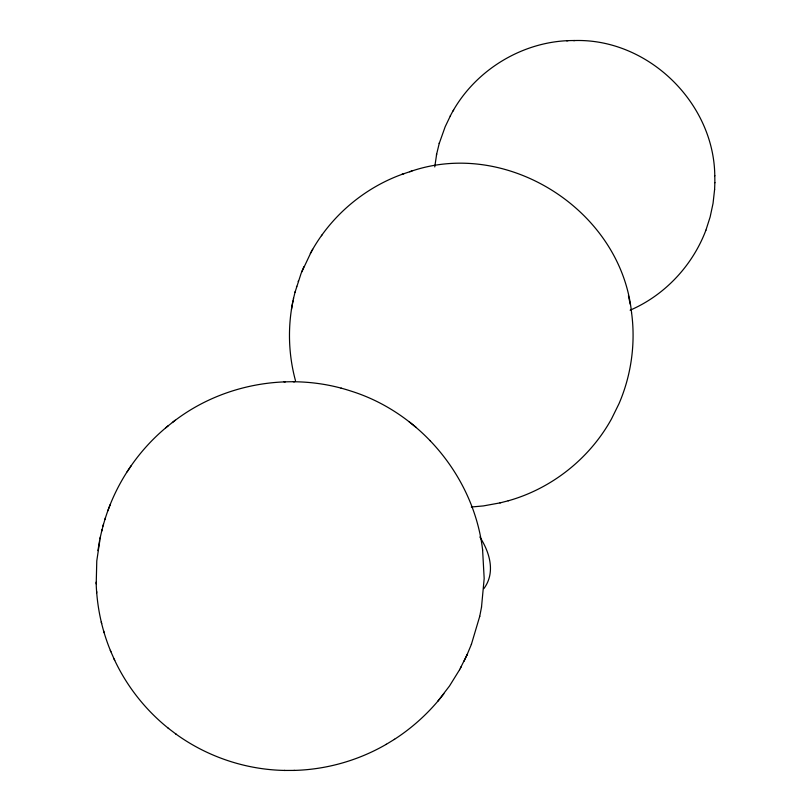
<?xml version="1.0" encoding="UTF-8"?>
<svg xmlns="http://www.w3.org/2000/svg" width="811" height="811" viewBox="0 0 811 811"><rect width="100%" height="100%" fill="white"/><g stroke="black" fill="none" stroke-linecap="round" stroke-linejoin="round"><path stroke-width="1.22" d="M96.215 583.859L96.783 560.898L100.341 537.054M705.905 230.223L710.142 216.963L713.041 203.409L714.603 189.531M714.785 175.794C714.025 102.308 647.3 37.681 573.499 40.58M714.603 189.642L714.866 182.576M434.757 166.924L436.673 154.029M293.572 298.235C287.489 325.333 288.229 353.89 295.488 380.694M481.511 607.125L484.177 578.507L482.596 549.838M99.571 540.704L97.928 550.618M291.443 309.437L292.974 300.922M471.363 644.441L479.747 616.289M479.717 616.451L481.552 606.922M101.669 531.256L103.514 524.22M99.915 538.94L102.034 529.634M295.022 292.254L301.185 273.195L311.191 251.988M439.217 143.496L445.168 126.759L450.521 115.567M293.4 298.935L295.163 291.666M436.419 155.063L439.38 142.797M104.954 519.415C116.166 482.839 138.569 449.801 168.282 425.724M102.956 526.116L105.42 517.834M298.195 281.518L298.377 280.941M296.461 287.043L296.684 286.324M508.193 500.803C551.754 488.617 589.8 458.387 611.585 418.76L619.006 403.675C631.252 375.371 635.763 343.195 631.526 312.417M110.235 504.554L107.792 510.879M471.485 644.137L466.994 654.923M301.753 271.786L303.882 266.687M705.915 230.182C692.604 265.491 664.858 295.214 630.137 310.187M459.614 669.693L466.923 655.065M463.963 661.35L467.308 654.254M461.185 666.713L460.374 668.284M311.556 251.339C331.547 215.341 365.153 187.118 404.03 173.635M450.227 116.095C473.533 70.445 523.5 39.942 574.837 40.55M453.075 110.985L453.663 109.931M310.329 253.519L312.701 249.291M459.675 669.592L449.487 686.025L437.697 701.393M127.104 471.84L131.281 465.575M321.46 235.707L321.886 235.089M443.87 693.729L443.82 693.81C430.073 711.683 413.286 727.183 394.339 739.409M172.358 422.531C221.788 383.542 290.784 371.357 350.605 390.963C420.534 412.657 474.171 477.436 482.636 550.132M165.637 427.843L175.247 420.22M293.927 770.42C326.306 769.619 358.391 760.505 386.391 744.255M386.117 744.427L394.582 739.257M409.697 171.76C506.662 137.454 621.114 210.333 631.546 312.57M401.85 174.375L411.947 171.009M471.343 507.007L483.366 505.922L500.286 502.84M500.002 502.911L508.446 500.732M566.595 40.783L567.933 40.753M175.774 733.945C207.332 756.835 245.956 769.791 284.945 770.44M293.369 381.758L294.728 381.748M284.012 381.859L285.371 381.849M284.286 770.45L294.535 770.42M341.046 388.175L341.613 388.307M114.087 658.988C126.536 685.974 145.412 709.949 168.617 728.491M168.151 728.146L176.23 734.279M416.296 427.529L408.987 421.598M430.023 440.444L430.499 440.971M96.134 582.186C96.783 605.999 101.699 629.741 110.914 651.73M110.296 650.361L114.716 660.387M103.656 631.009L104.082 632.621M101.263 622.007L101.669 623.558M630.208 304.226L628.424 295.762M96.61 591.189L96.691 592.983M714.795 175.612L714.866 182.718M479.869 537.004A123.85 62.984 23.9 0 1 483.843 588.624"/></g></svg>
